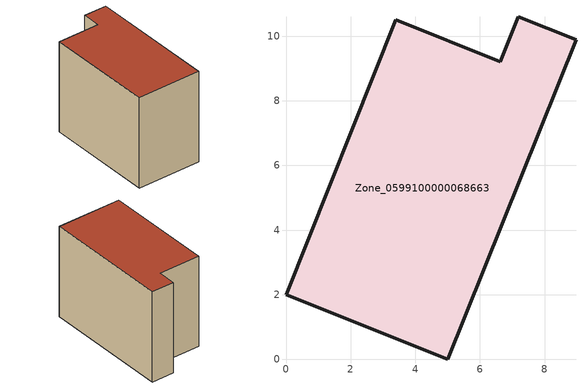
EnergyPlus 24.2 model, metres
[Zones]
Zone_0599100000068663
 floor ground (C_G): 5.01,0 0,2 3.39,10.5 6.63,9.21 7.19,10.6 8.97,9.89 z0.3
 wall outside (C_F): 7.19,10.6 6.63,9.21 3.39,10.5 0,2 5.01,0 8.97,9.89 7.19,10.6 z0.3:8.07
 roof outside (C_R): 5.01,0 8.97,9.89 7.19,10.6 6.63,9.21 3.39,10.5 0,2 z8.07
[BUILDING]
Pand.0599100000068663: North Axis=0; Terrain=City; Loads Convergence Tolerance Value=0.04; Temperature Convergence Tolerance Value=0.4; Solar Distribution=FullExterior; Maximum Number of Warmup Days=25; Minimum Number of Warmup Days=1
[Site:Location]
Rotterdam.The.Hague.AP_ZH_NLD Design_Conditions: Latitude=51.96; Longitude=4.45; Time Zone=1; Elevation=-4.5
[SITE:GROUNDTEMPERATURE:BUILDINGSURFACE]
18, 18, 18, 18, 18, 18, 18, 18, 18, 18, 18, 18
[MATERIAL] Thermal Absorptance=0.9; Solar Absorptance=0.7; Visible Absorptance=0.7
Name | Roughness | Thickness | Conductivity | Density | Specific Heat
G.TI.1975-1991 | MediumSmooth | 0.15 | 0.288461 | 540 | 1210
F.TI.1975-1991 | Rough | 0.3 | 0.230769 | 1920 | 840
R.TI.1975-1991 | MediumRough | 0.2 | 0.153846 | 1500 | 1000
[CONSTRUCTION]
C_G: G.TI.1975-1991
C_F: F.TI.1975-1991
C_R: R.TI.1975-1991
[ZONE]
Zone_0599100000068663: Type=1; Multiplier=1; Ceiling Height=Autocalculate; Volume=Autocalculate; Floor Area=autocalculate; Part of Total Floor Area=Yes
[ZONEINFILTRATION:DESIGNFLOWRATE]
Infil_Zone_0599100000068663: Zone or ZoneList or Space or SpaceList=Zone_0599100000068663; Schedule=AlwaysOn; Design Flow Rate Calculation Method=Flow/Area; Flow Rate per Floor Area=0.003; Constant Term Coefficient=1; Temperature Term Coefficient=0; Velocity Term Coefficient=0; Velocity Squared Term Coefficient=0
[HVACTEMPLATE:ZONE:IDEALLOADSAIRSYSTEM]
Zone_0599100000068663: Maximum Heating Supply Air Temperature=50; Minimum Cooling Supply Air Temperature=13; Maximum Heating Supply Air Humidity Ratio=0.0156; Minimum Cooling Supply Air Humidity Ratio=0.0077; Heating Limit=NoLimit; Cooling Limit=NoLimit; Dehumidification Control Type=ConstantSensibleHeatRatio; Cooling Sensible Heat Ratio=0.7; Dehumidification Setpoint=60; Humidification Control Type=None; Humidification Setpoint=30; Outdoor Air Method=None; Outdoor Air Flow Rate per Person=0.00944; Outdoor Air Flow Rate per Zone Floor Area=0; Outdoor Air Flow Rate per Zone=0; Demand Controlled Ventilation Type=None; Outdoor Air Economizer Type=NoEconomizer; Heat Recovery Type=None; Sensible Heat Recovery Effectiveness=0.7; Latent Heat Recovery Effectiveness=0.65
[ZONECONTROL:THERMOSTAT]
ThermostatControl_Zone_0599100000068663: Zone or ZoneList=Zone_0599100000068663; Control Type Schedule=DualSetpointControlType; Control 1=Thermostat_Zone_0599100000068663; Temperature Difference Between Cutout And Setpoint=0
[THERMOSTATSETPOINT:DUALSETPOINT]
Thermostat_Zone_0599100000068663: Heating Setpoint Temperature Schedule=HeatingSetpoint_Zone_0599100000068663; Cooling Setpoint Temperature Schedule=CoolingSetpoint_Zone_0599100000068663
[SCHEDULE:COMPACT]
HeatingSetpoint_Zone_0599100000068663: Through: 12/31, For: AllDays, Until: 24:00, 21
CoolingSetpoint_Zone_0599100000068663: Through: 12/31, For: AllDays, Until: 24:00, 24
DualSetpointControlType: Through: 12/31, For: AllDays, Until: 24:00, 4
AlwaysOn: Through: 12/31, For: AllDays, Until: 24:00, 1
